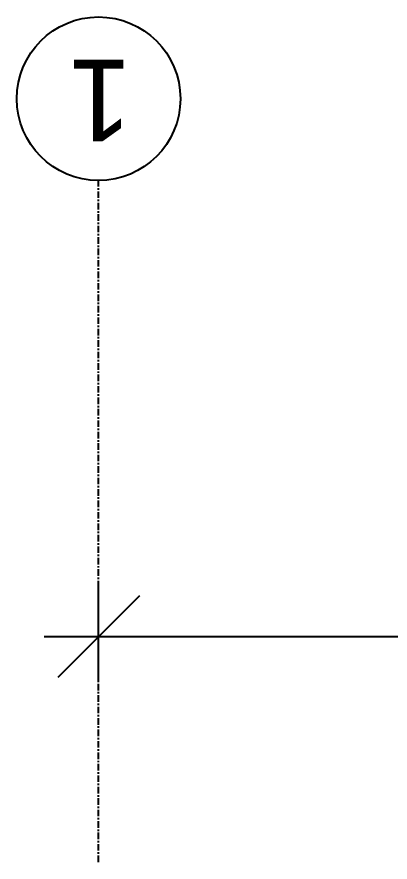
# Model space of a CAD drawing. Extents: x -5566 to 5867, y -120 to 4683.
# Drawn here: x -5000 to -4931.5, y 4315.5 to 4470.5 of the extents above; entities that cross this region are included whole.
import ezdxf

# ---------------------------------------------------------------- set-up
doc = ezdxf.new("R2010")
doc.units = 0
doc.linetypes.add('GRID_LINE', pattern=[2.1, 1.2, -0.3, 0.3, -0.3])
doc.layers.get('0').update_dxf_attribs({"linetype": 'CONTINUOUS'})
doc.layers.get('DEFPOINTS').update_dxf_attribs({"linetype": 'CONTINUOUS'})
for name, color, linetype in [('A-ANNO-DIMS', 211, 'CONTINUOUS'), ('S-GRID', 1, 'CONTINUOUS'), ('S-GRID-IDEN', 1, 'CONTINUOUS')]:
    doc.layers.add(name, color=color, linetype=linetype)
doc.styles.add('ARIAL', font='arial.ttf', dxfattribs={"height": 12.5})
doc.styles.add('ARIAL_1', font='arial.ttf', dxfattribs={"height": 15})
doc.dimstyles.new('100_200_2_5MM_ARIAL_CM', dxfattribs={"dimscale": 30.48, "dimtxt": 12.753242, "dimasz": 0.492126, "dimexe": 0.328084, "dimexo": 0.0625, "dimgap": 0.082021, "dimtad": 1, "dimdec": 0, "dimzin": 0, "dimtxsty": 'ARIAL', "dimblk1": 'OBLIQUE', "dimblk2": 'OBLIQUE', "dimsah": 1, "dimcen": 0.09, "dimdle": 0.328084, "dimazin": 3, "dimtfac": 1, "dimtdec": 4, "dimtix": 1, "dimtmove": 0, "dimatfit": 3, "dimtvp": 1, "dimtolj": 1, "dimtzin": 0})

# ---------------------------------------------------------------- blocks, each defined once
blk = doc.blocks.new('GRID_-_AR_GRID_HEAD_-_CIRC')
at = {"layer": 'S-GRID-IDEN'}
blk.add_circle((0, 0), 0.3, dxfattribs=at)
blk = doc.blocks.new('_OBLIQUE')
at = {"color": 0, "linetype": 'BYBLOCK'}
blk.add_line((-0.5, -0.5), (0.5, 0.5), dxfattribs=at)
blk = doc.blocks.new('DIMBLOCK53-LEVEL__9_00')
at = {"layer": 'A-ANNO-DIMS', "color": 0}
for p, q in [((-4985, 4348.72), (-4985, 4366.82)), ((-4387.5, 4348.72), (-4387.5, 4366.82)), ((-4377.5, 4356.82), (-4995, 4356.82))]:
    blk.add_line(p, q, dxfattribs=at)
at = {"layer": 'DEFPOINTS', "color": 0}
for p in [(-4985, 4356.82), (-4985, 4346.82), (-4387.5, 4346.82)]:
    blk.add_point(p, dxfattribs=at)
at = {"layer": 'A-ANNO-DIMS', "color": 0, "xscale": 15, "yscale": 15, "zscale": 15, "rotation": 180}
blk.add_blockref('_OBLIQUE', (-4985, 4356.82), dxfattribs=at)
at = {"layer": 'A-ANNO-DIMS', "color": 0, "xscale": 15, "yscale": 15, "zscale": 15}
blk.add_blockref('_OBLIQUE', (-4387.5, 4356.82), dxfattribs=at)
at = {"layer": 'A-ANNO-DIMS', "color": 0, "insert": (-4686.25, 4365.7), "char_height": 12.5, "width": 34.6103, "attachment_point": 5, "style": 'ARIAL'}
blk.add_mtext('\\A1;598', dxfattribs=at)

msp = doc.modelspace()

# ---------------------------------------------------------------- linework, layer by layer
at = {"layer": 'S-GRID', "linetype": 'GRID_LINE'}
msp.add_line((-4985, 4315.49), (-4985, 4440.49), dxfattribs=at)

# ---------------------------------------------------------------- block references
at = {"layer": 'S-GRID-IDEN', "xscale": 49.99999999999998, "yscale": 49.99999999999998, "zscale": 49.99999999999998}
msp.add_blockref('GRID_-_AR_GRID_HEAD_-_CIRC', (-4985, 4455.49), dxfattribs=at)

# ---------------------------------------------------------------- texts
at = {"layer": 'S-GRID-IDEN', "insert": (-4978.88, 4447.65), "char_height": 15, "width": 14.4304, "attachment_point": 1, "rotation": 180, "style": 'ARIAL_1'}
msp.add_mtext('1', dxfattribs=at)

# ---------------------------------------------------------------- dimensions: what is measured, and where the dimension line sits
at = {"layer": 'A-ANNO-DIMS'}
dim = msp.add_linear_dim(base=(-4985, 4356.81903624), p1=(-4387.5, 4346.81903624), p2=(-4985, 4346.81903624), dimstyle='100_200_2_5MM_ARIAL_CM', override={"dimpost": '<>', "dimfxl": 597.5}, dxfattribs=at)
dim.commit()
dim.dimension.update_dxf_attribs({"geometry": 'DIMBLOCK53-LEVEL__9_00', "text_midpoint": (-4686.25, 4365.70119859)})

doc.saveas('drawing.dxf')
